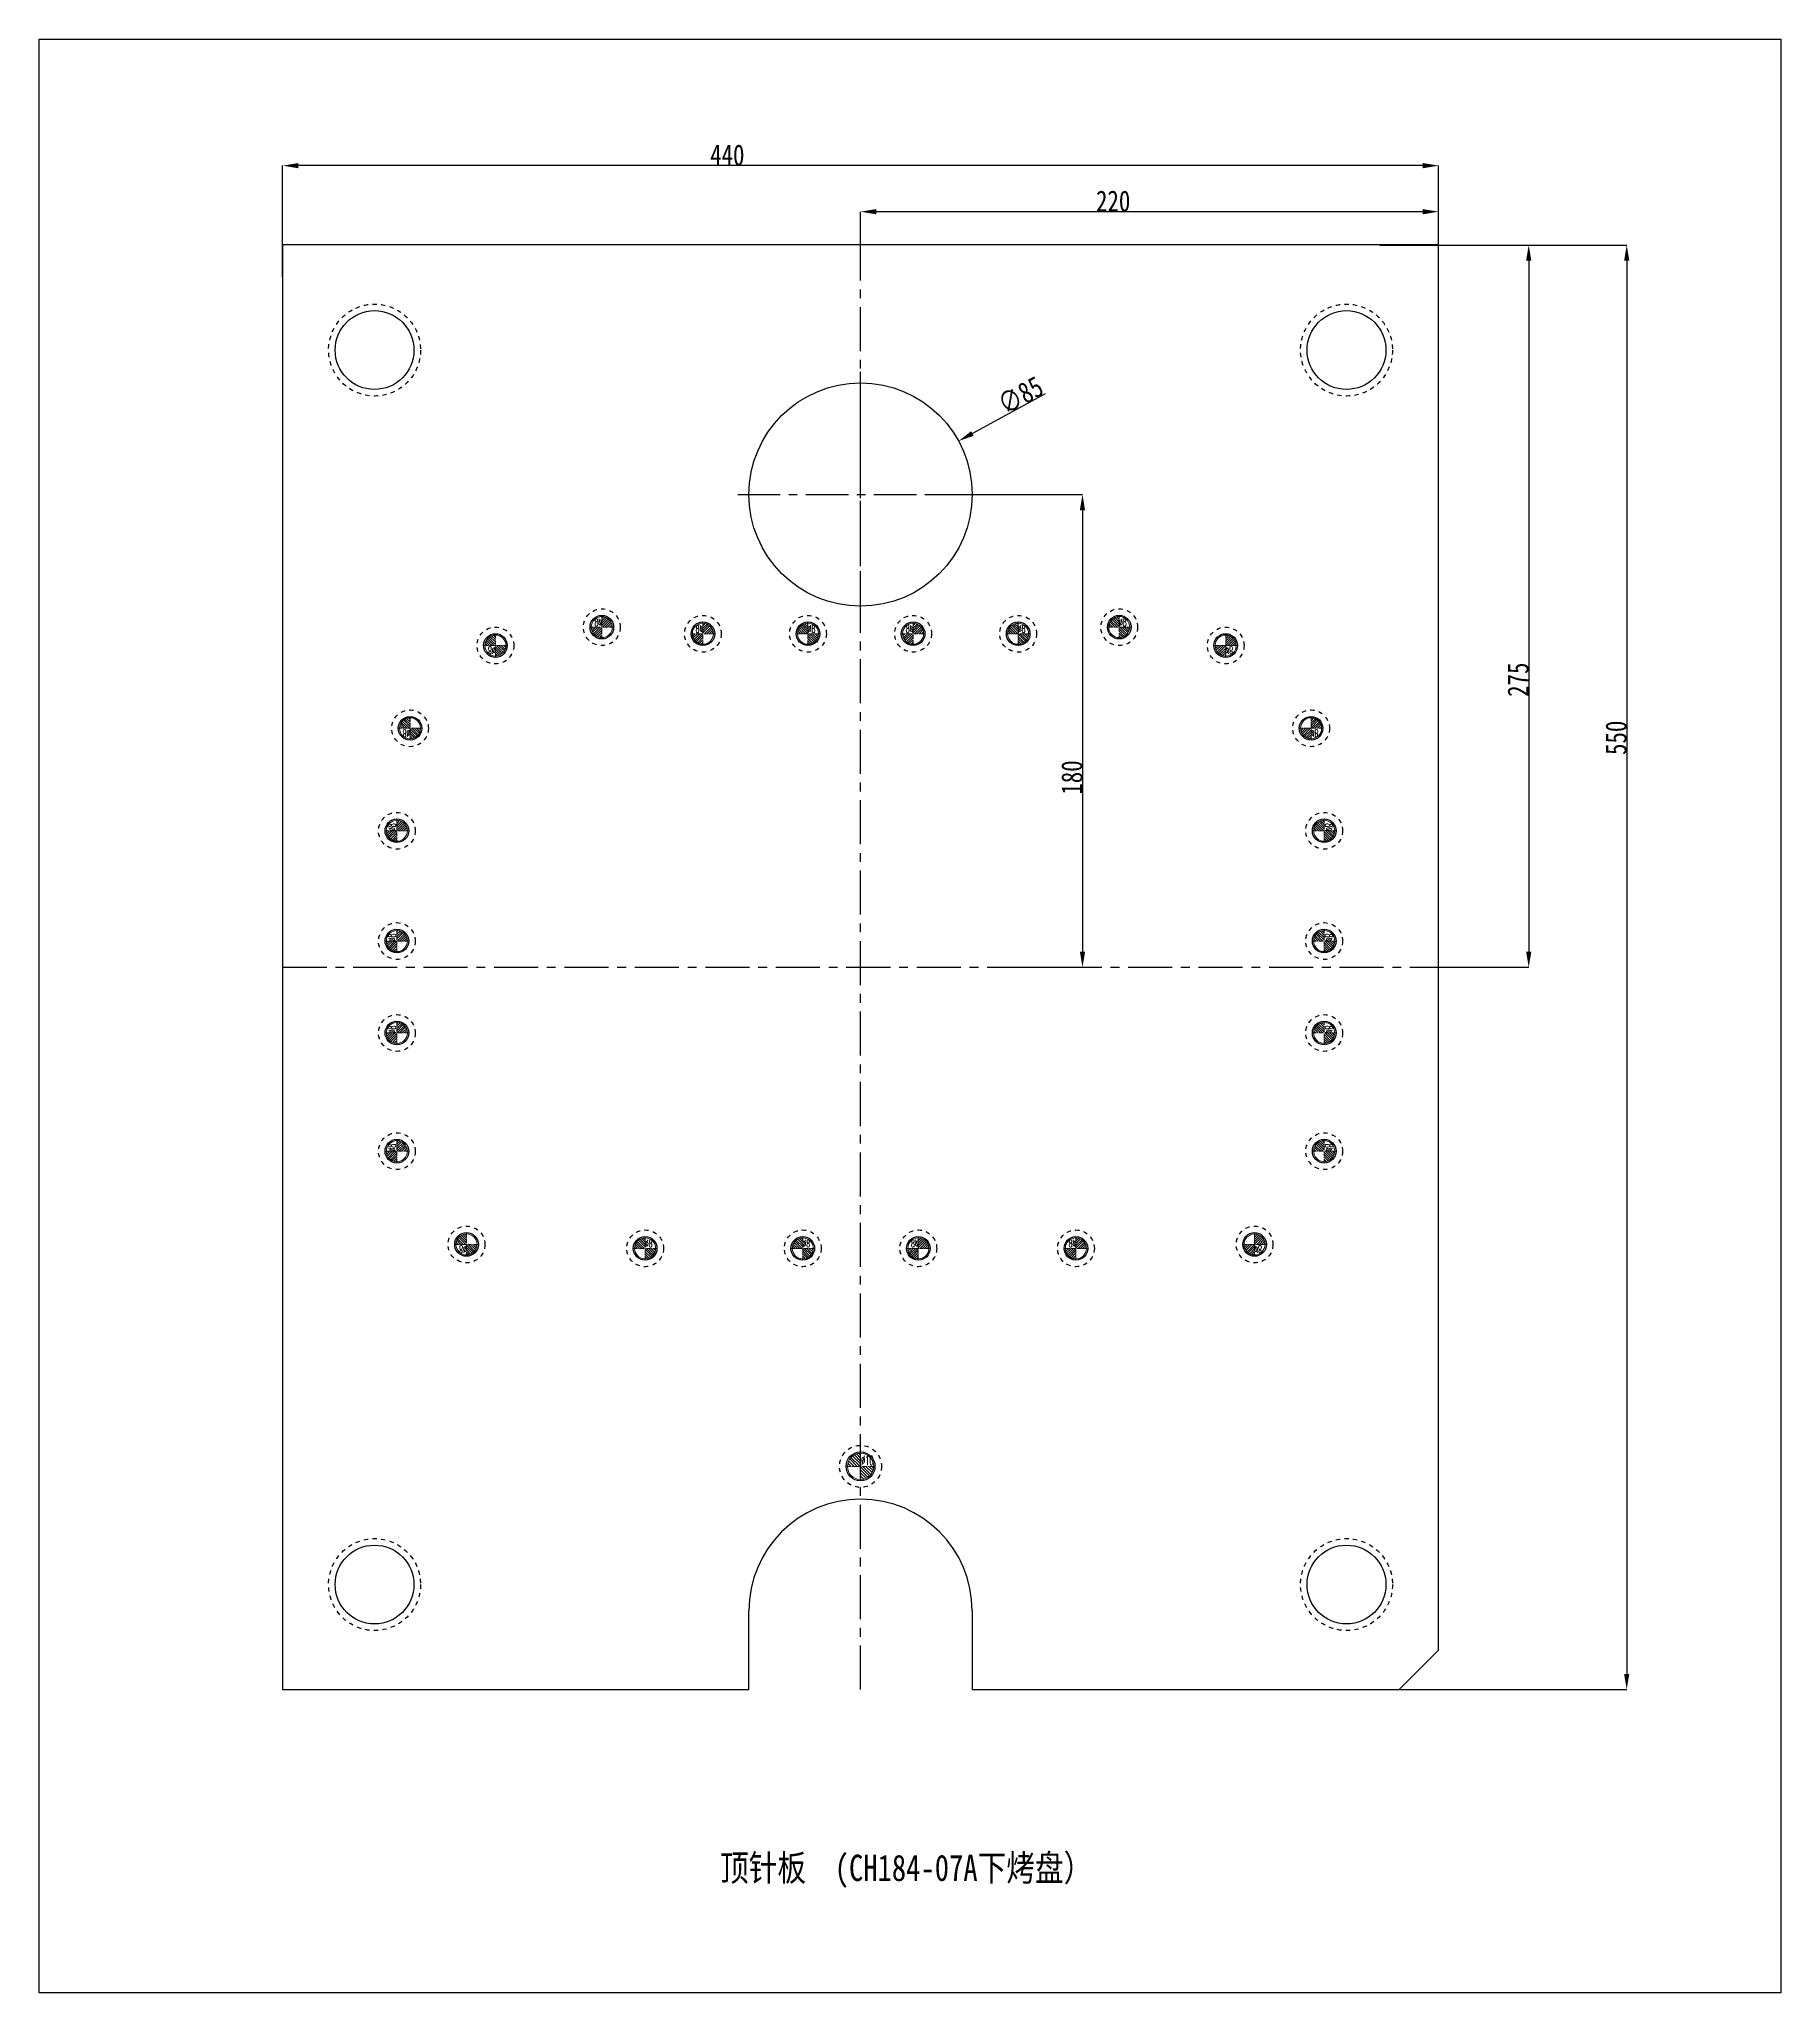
# Model space of a CAD drawing. Header units: millimetres. Extents: x 1572 to 4063, y -10865 to -3081.
# Drawn here: x 2303 to 2966, y -10049 to -9305 of the extents above; entities that cross this region are included whole.
import ezdxf
from ezdxf.enums import TextEntityAlignment as Align

# ---------------------------------------------------------------- set-up
doc = ezdxf.new("R2010")
doc.units = ezdxf.units.MM
doc.header["$LTSCALE"] = 16.335
doc.header["$PDMODE"] = 3
doc.header["$PDSIZE"] = 0.3125
doc.linetypes.add('CENTER', pattern=[0.6, 0.375, -0.075, 0.075, -0.075])
doc.linetypes.add('HIDDEN', pattern=[0.2, 0.1, -0.1])
doc.layers.get('0').update_dxf_attribs({"linetype": 'CONTINUOUS'})
doc.layers.get('Defpoints').update_dxf_attribs({"linetype": 'CONTINUOUS'})
doc.layers.add('DEFAULT_2', color=8, linetype='HIDDEN')
doc.layers.add('epin', color=13, linetype='CONTINUOUS', lineweight=9)
doc.styles.get("Standard").update_dxf_attribs({"font": 'txt', "width": 0.8})
doc.styles.add('TXT05', font='txt.shx', dxfattribs={"width": 0.5, "bigfont": 'gbcbig.shx'})
doc.dimstyles.new('ISO-25', dxfattribs={"dimtxt": 8, "dimasz": 6, "dimexe": 0, "dimexo": 0, "dimgap": 0, "dimtad": 1, "dimdsep": 46, "dimtxsty": 'Standard', "dimcen": 0, "dimclrd": 4, "dimclre": 4, "dimclrt": 6, "dimazin": 0, "dimtfac": 1, "dimtofl": 0, "dimtmove": 0, "dimatfit": 3, "dimfxl": 1, "dimarcsym": 0})

# ---------------------------------------------------------------- blocks, each defined once
blk = doc.blocks.new('epin_ejp_8')
at = {"layer": 'epin'}
h = blk.add_hatch(dxfattribs=at)
h.set_pattern_fill('_ANSI31', color=123, scale=0.2, angle=90, style=0)
h.set_pattern_definition([(135, (-263.1036, 1313.3417), (-0.4490128, -0.4490128), [])])
h.paths.add_polyline_path([(0, 4, 0.414214), (-4, 0), (0, 0)])
h.paths.add_polyline_path([(4, 0), (0, 0), (0, -4, 0.414214)])
at = {"layer": 'epin', "color": 1, "linetype": 'CENTER', "ltscale": 0.248791}
for p, q in [((-4.4, 0), (4.4, 0)), ((0, -4.4), (0, 4.4))]:
    blk.add_line(p, q, dxfattribs=at)
at = {"layer": 'epin'}
blk.add_circle((0, 0), 4, dxfattribs=at)
at = {"layer": 'epin', "color": 6, "style": 'TXT05', "width": 0.5}
blk.add_text('%%c8', height=2.8, dxfattribs=at).set_placement((1.33, 1.8), align=Align.MIDDLE)
blk = doc.blocks.new('1258')
at = {"layer": 'epin', "color": 4, "xscale": -1}
for p in [(-359.25, 2735.91), (-320.76, 2733.41), (-240.76, 2733.41)]:
    blk.add_blockref('epin_ejp_8', p, dxfattribs=at)
at = {"layer": 'epin', "color": 4}
for p in [(-280.76, 2733.41), (-200.76, 2733.41), (-162.27, 2735.91)]:
    blk.add_blockref('epin_ejp_8', p, dxfattribs=at)
at = {"layer": 'epin', "rotation": 180}
for p in [(-399.76, 2728.91), (-432.26, 2697.41)]:
    blk.add_blockref('epin_ejp_8', p, dxfattribs=at)
at = {"layer": 'epin', "xscale": -1, "rotation": 180}
for p in [(-121.76, 2728.91), (-89.26, 2697.41)]:
    blk.add_blockref('epin_ejp_8', p, dxfattribs=at)
at = {"layer": 'epin', "color": 4}
for p, rotation in [((-437.26, 2658.41), 90), ((-437.26, 2616.41), 90), ((-437.26, 2581.41), 90), ((-437.26, 2536.41), 90), ((-410.76, 2500.91), 179.9999999998958)]:
    blk.add_blockref('epin_ejp_8', p, dxfattribs=dict(at, rotation=rotation))
at = {"layer": 'epin', "color": 4, "xscale": -1}
for p, rotation in [((-84.26, 2658.41), 270), ((-84.26, 2616.41), 270), ((-84.26, 2581.41), 270), ((-84.26, 2536.41), 270), ((-110.76, 2500.91), 180)]:
    blk.add_blockref('epin_ejp_8', p, dxfattribs=dict(at, rotation=rotation))
at = {"layer": 'epin'}
for p in [(-342.76, 2499.41), (-282.76, 2499.41)]:
    blk.add_blockref('epin_ejp_8', p, dxfattribs=at)
at = {"layer": 'epin', "xscale": -1}
for p in [(-238.76, 2499.41), (-178.76, 2499.41)]:
    blk.add_blockref('epin_ejp_8', p, dxfattribs=at)
blk = doc.blocks.new('epin_ejp_10')
at = {"layer": 'epin'}
h = blk.add_hatch(dxfattribs=at)
h.set_pattern_fill('_ANSI31', color=123, scale=0.25, angle=90, style=0)
h.set_pattern_definition([(135, (-3501.19435, 375.4519), (-0.561266, -0.561266), [])])
h.paths.add_polyline_path([(0, 5, 0.414214), (-5, 0), (0, 0)])
h.paths.add_polyline_path([(5, 0), (0, 0), (0, -5, 0.414214)])
at = {"layer": 'epin', "color": 1, "linetype": 'CENTER', "ltscale": 0.310989}
for p, q in [((-5.5, 0), (5.5, 0)), ((0, -5.5), (0, 5.5))]:
    blk.add_line(p, q, dxfattribs=at)
at = {"layer": 'epin'}
blk.add_circle((0, 0), 5, dxfattribs=at)
at = {"layer": 'epin', "color": 6, "style": 'TXT05', "width": 0.5}
blk.add_text('%%c10', height=3.5, dxfattribs=at).set_placement((0.2, 0.5))
blk = doc.blocks.new('*D342')
at = {"color": 4, "lineweight": -2, "transparency": 16777216}
for p, q in [((2835.71, -9383.59), (2870.06, -9383.59)), ((2870.06, -9389.59), (2870.06, -9652.59)), ((2835.71, -9658.59), (2870.06, -9658.59))]:
    blk.add_line(p, q, dxfattribs=at)
at = {"color": 4, "transparency": 16777216}
for points in [[(2869.06, -9389.59), (2871.06, -9389.59), (2870.06, -9383.59)], [(2869.06, -9652.59), (2871.06, -9652.59), (2870.06, -9658.59)]]:
    blk.add_solid(points, dxfattribs=at)
at = {"layer": 'Defpoints', "color": 0, "transparency": 16777216}
for p in [(2835.71, -9383.59), (2835.71, -9658.59), (2870.06, -9658.59)]:
    blk.add_point(p, dxfattribs=at)
at = {"color": 6, "transparency": 16777216, "insert": (2866.06, -9549.09), "char_height": 8, "attachment_point": 5, "rotation": 90}
blk.add_mtext('275', dxfattribs=at)
blk = doc.blocks.new('*D343')
at = {"color": 4, "lineweight": -2, "transparency": 16777216}
for p, q in [((2642.99, -9478.59), (2700.19, -9478.59)), ((2700.19, -9484.59), (2700.19, -9652.59)), ((2673.32, -9658.59), (2700.19, -9658.59))]:
    blk.add_line(p, q, dxfattribs=at)
at = {"color": 4, "transparency": 16777216}
for points in [[(2699.19, -9484.59), (2701.19, -9484.59), (2700.19, -9478.59)], [(2699.19, -9652.59), (2701.19, -9652.59), (2700.19, -9658.59)]]:
    blk.add_solid(points, dxfattribs=at)
at = {"layer": 'Defpoints', "color": 0, "transparency": 16777216}
for p in [(2642.99, -9478.59), (2673.32, -9658.59), (2700.19, -9658.59)]:
    blk.add_point(p, dxfattribs=at)
at = {"color": 6, "transparency": 16777216, "insert": (2696.19, -9586.32), "char_height": 8, "attachment_point": 5, "rotation": 90}
blk.add_mtext('180', dxfattribs=at)
blk = doc.blocks.new('*D344')
at = {"color": 4, "lineweight": -2, "transparency": 16777216}
blk.add_line((2686.01, -9440.22), (2658.28, -9455.35), dxfattribs=at)
at = {"color": 4, "transparency": 16777216}
blk.add_solid([(2657.8, -9454.48), (2658.76, -9456.23), (2653.01, -9458.23)], dxfattribs=at)
at = {"layer": 'Defpoints', "color": 0, "transparency": 16777216}
for p in [(2653.01, -9458.23), (2578.4, -9498.95)]:
    blk.add_point(p, dxfattribs=at)
at = {"color": 6, "transparency": 16777216, "insert": (2676.61, -9440.8), "char_height": 8, "attachment_point": 5, "rotation": 28.62312}
blk.add_mtext('∅85', dxfattribs=at)
blk = doc.blocks.new('*D345')
at = {"color": 4, "lineweight": -2, "transparency": 16777216}
for p, q in [((2395.71, -9395.81), (2395.71, -9353.38)), ((2829.71, -9353.38), (2401.71, -9353.38)), ((2835.71, -9395.81), (2835.71, -9353.38))]:
    blk.add_line(p, q, dxfattribs=at)
at = {"color": 4, "transparency": 16777216}
for points in [[(2401.71, -9352.38), (2401.71, -9354.38), (2395.71, -9353.38)], [(2829.71, -9352.38), (2829.71, -9354.38), (2835.71, -9353.38)]]:
    blk.add_solid(points, dxfattribs=at)
at = {"layer": 'Defpoints', "color": 0, "transparency": 16777216}
for p in [(2395.71, -9353.38), (2395.71, -9395.81), (2835.71, -9395.81)]:
    blk.add_point(p, dxfattribs=at)
at = {"color": 6, "transparency": 16777216, "insert": (2564.98, -9349.38), "char_height": 8, "attachment_point": 5}
blk.add_mtext('440', dxfattribs=at)
blk = doc.blocks.new('*D346')
at = {"color": 4, "lineweight": -2, "transparency": 16777216}
for p, q in [((2615.71, -9395.81), (2615.71, -9370.91)), ((2829.71, -9370.91), (2621.71, -9370.91)), ((2835.71, -9395.81), (2835.71, -9370.91))]:
    blk.add_line(p, q, dxfattribs=at)
at = {"color": 4, "transparency": 16777216}
for points in [[(2621.71, -9369.91), (2621.71, -9371.91), (2615.71, -9370.91)], [(2829.71, -9369.91), (2829.71, -9371.91), (2835.71, -9370.91)]]:
    blk.add_solid(points, dxfattribs=at)
at = {"layer": 'Defpoints', "color": 0, "transparency": 16777216}
for p in [(2615.71, -9370.91), (2615.71, -9395.81), (2835.71, -9395.81)]:
    blk.add_point(p, dxfattribs=at)
at = {"color": 6, "transparency": 16777216, "insert": (2711.87, -9366.91), "char_height": 8, "attachment_point": 5}
blk.add_mtext('220', dxfattribs=at)
blk = doc.blocks.new('*D347')
at = {"color": 4, "lineweight": -2, "transparency": 16777216}
for p, q in [((2813.43, -9383.59), (2907.36, -9383.59)), ((2907.36, -9389.59), (2907.36, -9927.59)), ((2813.43, -9933.59), (2907.36, -9933.59))]:
    blk.add_line(p, q, dxfattribs=at)
at = {"color": 4, "transparency": 16777216}
for points in [[(2906.36, -9389.59), (2908.36, -9389.59), (2907.36, -9383.59)], [(2906.36, -9927.59), (2908.36, -9927.59), (2907.36, -9933.59)]]:
    blk.add_solid(points, dxfattribs=at)
at = {"layer": 'Defpoints', "color": 0, "transparency": 16777216}
for p in [(2813.43, -9383.59), (2813.43, -9933.59), (2907.36, -9933.59)]:
    blk.add_point(p, dxfattribs=at)
at = {"color": 6, "transparency": 16777216, "insert": (2903.36, -9571.21), "char_height": 8, "attachment_point": 5, "rotation": 90}
blk.add_mtext('550', dxfattribs=at)

msp = doc.modelspace()

# ---------------------------------------------------------------- linework, layer by layer
at = {"color": 7, "linetype": 'Continuous'}
for p, q in [((2395.706, -9383.588), (2395.706, -9933.588)), ((2835.706, -9383.588), (2395.706, -9383.588)), ((2835.706, -9918.588), (2835.706, -9383.588)), ((2573.205, -9933.588), (2573.205, -9903.588)), ((2658.205, -9903.588), (2658.205, -9933.588)), ((2820.706, -9933.588), (2835.706, -9918.588)), ((2395.706, -9933.588), (2573.205, -9933.588)), ((2658.205, -9933.588), (2820.706, -9933.588))]:
    msp.add_line(p, q, dxfattribs=at)
at = {"color": 1, "linetype": 'CENTER', "ltscale": 2.7367}
for p, q in [((2615.706, -9933.588), (2615.706, -9383.588)), ((2395.706, -9658.588), (2835.706, -9658.588))]:
    msp.add_line(p, q, dxfattribs=at)
at = {"color": 1, "linetype": 'CENTER', "ltscale": 2.643404}
for p, q in [((2615.706, -9525.338), (2615.706, -9431.838)), ((2568.956, -9478.588), (2662.456, -9478.588))]:
    msp.add_line(p, q, dxfattribs=at)
msp.add_lwpolyline([(2302.992, -9305.191), (2966.069, -9305.191), (2966.069, -10049.053), (2302.992, -10049.053)], close=True)
at = {"color": 7, "linetype": 'Continuous'}
for centre, radius in [((2430.706, -9423.588), 15), ((2800.706, -9423.588), 15), ((2615.706, -9478.588), 42.5), ((2517.216, -9529.088), 4.5), ((2517.216, -9529.088), 4.5), ((2555.706, -9531.588), 4.5), ((2555.706, -9531.588), 4.5), ((2595.706, -9531.588), 4.5), ((2595.706, -9531.588), 4.5), ((2635.706, -9531.588), 4.5), ((2635.706, -9531.588), 4.5), ((2675.706, -9531.588), 4.5), ((2675.706, -9531.588), 4.5), ((2714.196, -9529.088), 4.5), ((2714.196, -9529.088), 4.5), ((2476.706, -9536.088), 4.5), ((2476.706, -9536.088), 4.5), ((2754.706, -9536.088), 4.5), ((2754.706, -9536.088), 4.5), ((2444.206, -9567.588), 4.5), ((2444.206, -9567.588), 4.5), ((2787.206, -9567.588), 4.5), ((2787.206, -9567.588), 4.5), ((2439.206, -9606.588), 4.5), ((2439.206, -9606.588), 4.5), ((2792.206, -9606.588), 4.5), ((2792.206, -9606.588), 4.5), ((2439.206, -9648.588), 4.5), ((2439.206, -9648.588), 4.5), ((2792.206, -9648.588), 4.5), ((2792.206, -9648.588), 4.5), ((2439.206, -9683.588), 4.5), ((2439.206, -9683.588), 4.5), ((2792.206, -9683.588), 4.5), ((2792.206, -9683.588), 4.5), ((2439.206, -9728.588), 4.5), ((2439.206, -9728.588), 4.5), ((2792.206, -9728.588), 4.5), ((2792.206, -9728.588), 4.5), ((2465.706, -9764.088), 4.5), ((2465.706, -9764.088), 4.5), ((2533.706, -9765.588), 4.5), ((2533.706, -9765.588), 4.5), ((2593.706, -9765.588), 4.5), ((2593.706, -9765.588), 4.5), ((2637.705, -9765.588), 4.5), ((2637.705, -9765.588), 4.5), ((2697.705, -9765.588), 4.5), ((2697.705, -9765.588), 4.5), ((2765.706, -9764.088), 4.5), ((2765.706, -9764.088), 4.5), ((2615.705, -9848.588), 5.5), ((2430.706, -9893.588), 15), ((2800.706, -9893.588), 15)]:
    msp.add_circle(centre, radius, dxfattribs=at)
msp.add_arc((2615.705, -9903.588), 42.5, 0, 180, dxfattribs=at)
at = {"layer": 'DEFAULT_2', "color": 8, "linetype": 'HIDDEN'}
for centre, radius in [((2430.706, -9423.588), 17.5), ((2800.706, -9423.588), 17.5), ((2517.216, -9529.088), 7), ((2555.706, -9531.588), 7), ((2595.706, -9531.588), 7), ((2635.706, -9531.588), 7), ((2675.706, -9531.588), 7), ((2714.196, -9529.088), 7), ((2476.706, -9536.088), 7), ((2754.706, -9536.088), 7), ((2444.206, -9567.588), 7), ((2787.206, -9567.588), 7), ((2439.206, -9606.588), 7), ((2792.206, -9606.588), 7), ((2439.206, -9648.588), 7), ((2792.206, -9648.588), 7), ((2439.206, -9683.588), 7), ((2792.206, -9683.588), 7), ((2439.206, -9728.588), 7), ((2792.206, -9728.588), 7), ((2465.706, -9764.088), 7), ((2533.706, -9765.588), 7), ((2593.706, -9765.588), 7), ((2637.705, -9765.588), 7), ((2697.705, -9765.588), 7), ((2765.706, -9764.088), 7), ((2615.705, -9848.588), 8), ((2430.706, -9893.588), 17.5), ((2800.706, -9893.588), 17.5)]:
    msp.add_circle(centre, radius, dxfattribs=at)

# ---------------------------------------------------------------- block references
msp.add_blockref('1258', (2876.461, -12264.994))
at = {"layer": 'epin'}
msp.add_blockref('epin_ejp_10', (2615.705, -9848.588), dxfattribs=at)

# ---------------------------------------------------------------- texts
at = {"insert": (2562.233, -9996.436), "char_height": 10, "width": 142.84253, "attachment_point": 1}
msp.add_mtext('{\\fSimSun|b0|i0|c134|p2;顶针板  (CH184-07A下烤盘）}', dxfattribs=at)

# ---------------------------------------------------------------- dimensions: what is measured, and where the dimension line sits
for base, p2, picture, middle in [((2395.706, -9353.382), (2395.706, -9395.813), '*D345', (2564.983, -9353.382)), ((2615.706, -9370.915), (2615.706, -9395.813), '*D346', (2711.869, -9370.915))]:
    dim = msp.add_linear_dim(base=base, p1=(2835.706, -9395.813), p2=p2, dimstyle='ISO-25', override={"dimfxl": 1.25})
    dim.commit()
    dim.dimension.update_dxf_attribs({"geometry": picture, "text_midpoint": middle, "dimtype": 160})
for base, p1, p2, picture, middle in [((2907.363, -9933.588), (2813.431, -9383.588), (2813.431, -9933.588), '*D347', (2907.363, -9571.213)), ((2870.065, -9658.588), (2835.706, -9383.588), (2835.706, -9658.588), '*D342', (2870.065, -9549.088)), ((2700.189, -9658.588), (2642.987, -9478.588), (2673.321, -9658.588), '*D343', (2700.189, -9586.324))]:
    dim = msp.add_linear_dim(base=base, p1=p1, p2=p2, angle=90, dimstyle='ISO-25', override={"dimfxl": 1.25})
    dim.commit()
    dim.dimension.update_dxf_attribs({"geometry": picture, "text_midpoint": middle, "dimtype": 160})
dim = msp.add_diameter_dim_2p(p1=(2578.4, -9498.948), p2=(2653.012, -9458.229), dimstyle='ISO-25', override={"dimfxl": 1.25})
dim.commit()
dim.dimension.update_dxf_attribs({"geometry": '*D344', "text_midpoint": (2678.522, -9444.307), "dimtype": 163})

doc.saveas('drawing.dxf')
